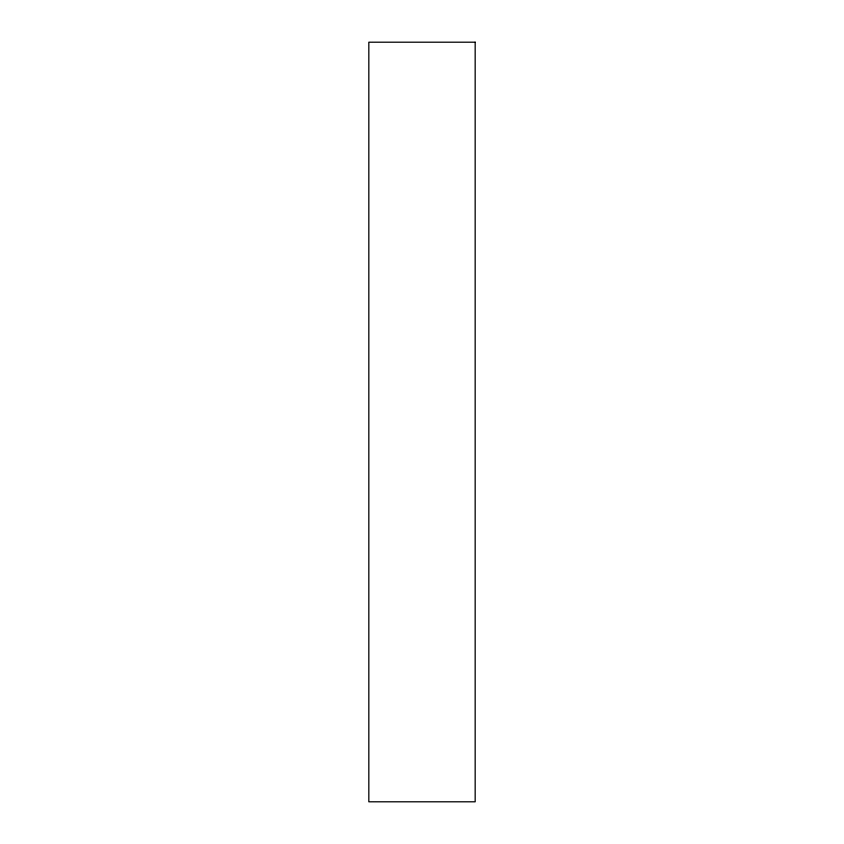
<?xml version="1.0" encoding="UTF-8"?>
<svg xmlns="http://www.w3.org/2000/svg" width="844" height="844" viewBox="0 0 844 844"><rect width="100%" height="100%" fill="white"/><g stroke="black" fill="none" stroke-linecap="round" stroke-linejoin="round"><path stroke-width="1.27" d="M475.172 42.2L368.828 42.2L368.828 801.8L475.172 801.8L475.172 42.2"/></g></svg>
